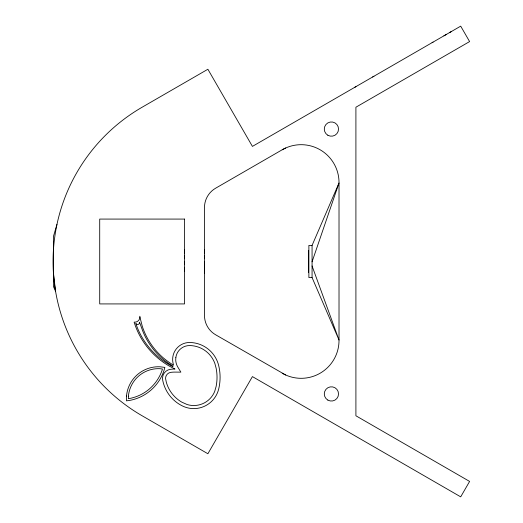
<?xml version="1.0" encoding="UTF-8"?>
<svg xmlns="http://www.w3.org/2000/svg" width="523" height="523" viewBox="0 0 523 523"><rect width="100%" height="100%" fill="white"/><g stroke="black" fill="none" stroke-linecap="round" stroke-linejoin="round"><path stroke-width="0.78" d="M53.398 273.791L53.398 273.437M53.398 262.108L53.398 261.408M56.948 224.459L53.398 236.566L53.398 286.434L55.556 291.206L53.398 272.47A178.147 178.147 0 0 1 142.132 107.222L207.886 69.258L252.419 146.401L460.698 26.15L469.602 41.579L355.908 107.222L355.908 415.778L469.602 481.422L460.698 496.85L252.419 376.599L207.886 453.742L142.132 415.778A178.147 178.147 0 0 1 53.398 272.47M312.068 261.807L339.015 182.985A37.859 37.859 0 0 0 282.237 149.755L215.62 188.215A22.267 22.267 0 0 0 204.48 207.5L204.48 315.5A22.267 22.267 0 0 0 215.62 334.779L285.656 374.991M312.068 265.952L339.015 340.015L312.068 277.563L312.068 245.424L339.015 182.985L339.015 340.015A37.859 37.859 0 0 1 282.237 373.245M354.96 87.197L355.921 86.641M372.624 76.999L373.912 76.253M432.096 42.664L433.064 42.108M443.909 35.845L446.23 34.498M449.76 32.465L451.055 31.72M282.237 149.755L285.656 148.009M312.068 245.424L308.877 245.424L308.877 277.563L312.068 277.563M139.916 317.036L142.256 326.182A69.847 69.847 0 0 0 173.597 365.185A18.102 18.102 0 0 1 172.642 359.308A16.899 16.899 0 0 1 189.81 342.493A30.216 30.216 0 0 1 218.699 365.597A49.757 49.757 0 0 1 218.699 388.994A25.64 25.64 0 0 1 182.717 406.096A36.388 36.388 0 0 1 162.666 380.031A9.1 9.1 0 0 1 170.505 369.31A36.773 36.773 0 0 1 175.015 369.035L170.256 366.61A76.724 76.724 0 0 1 134.123 322.142A5.112 5.112 0 0 0 139.916 317.036L139.85 316.245M308.4 250.439L308.4 272.516M204.48 249.922L204.48 253.315M204.48 255.708L204.48 258.506M204.48 261.5L204.48 271.529M204.48 272.686L204.48 273.078M184.554 249.922L184.554 253.315M184.554 255.708L184.554 258.506M184.554 261.5L184.554 264.494M184.554 267.292L184.554 271.529M184.554 219.078L184.554 303.922L99.71 303.922L99.71 219.078L184.554 219.078M126.507 396.022L126.455 400.84L129.678 400.415A44.743 44.743 0 0 0 163.987 370.539L164.843 367.401L160.071 366.793A32.086 32.086 0 0 0 126.507 396.022M128.403 396.192L128.377 398.676L129.331 398.546A42.847 42.847 0 0 0 162.182 369.938L162.437 369.009L159.973 368.695A30.184 30.184 0 0 0 128.403 396.192M175.846 357.503L175.721 360.033A15.03 15.03 0 0 0 177.657 366.793L180.847 372.141L175.009 372.101A33.707 33.707 0 0 0 171.25 372.304L170.073 372.513A6.028 6.028 0 0 0 165.588 378.645L166.262 381.999A33.315 33.315 0 0 0 181.736 402.115L187.156 404.541A22.567 22.567 0 0 0 214.691 391.459L216.117 386.471A46.691 46.691 0 0 0 216.117 368.12L214.861 363.465A27.137 27.137 0 0 0 189.777 345.559A13.833 13.833 0 0 0 175.839 357.503M172.865 366.616L170.831 365.577A75.541 75.541 0 0 1 136.98 326.757L135.817 323.423A1.974 1.974 0 0 0 139.536 322.201L142.897 331.438A71.03 71.03 0 0 0 168.602 363.426L172.623 365.969L172.865 366.616M327.849 135.248A7.126 7.126 0 0 0 338.538 129.076A7.126 7.126 0 0 0 327.849 122.905A7.126 7.126 0 0 0 327.849 135.248M327.849 400.095A7.126 7.126 0 0 0 338.538 393.924A7.126 7.126 0 0 0 327.849 387.752A7.126 7.126 0 0 0 327.849 400.095"/></g></svg>
